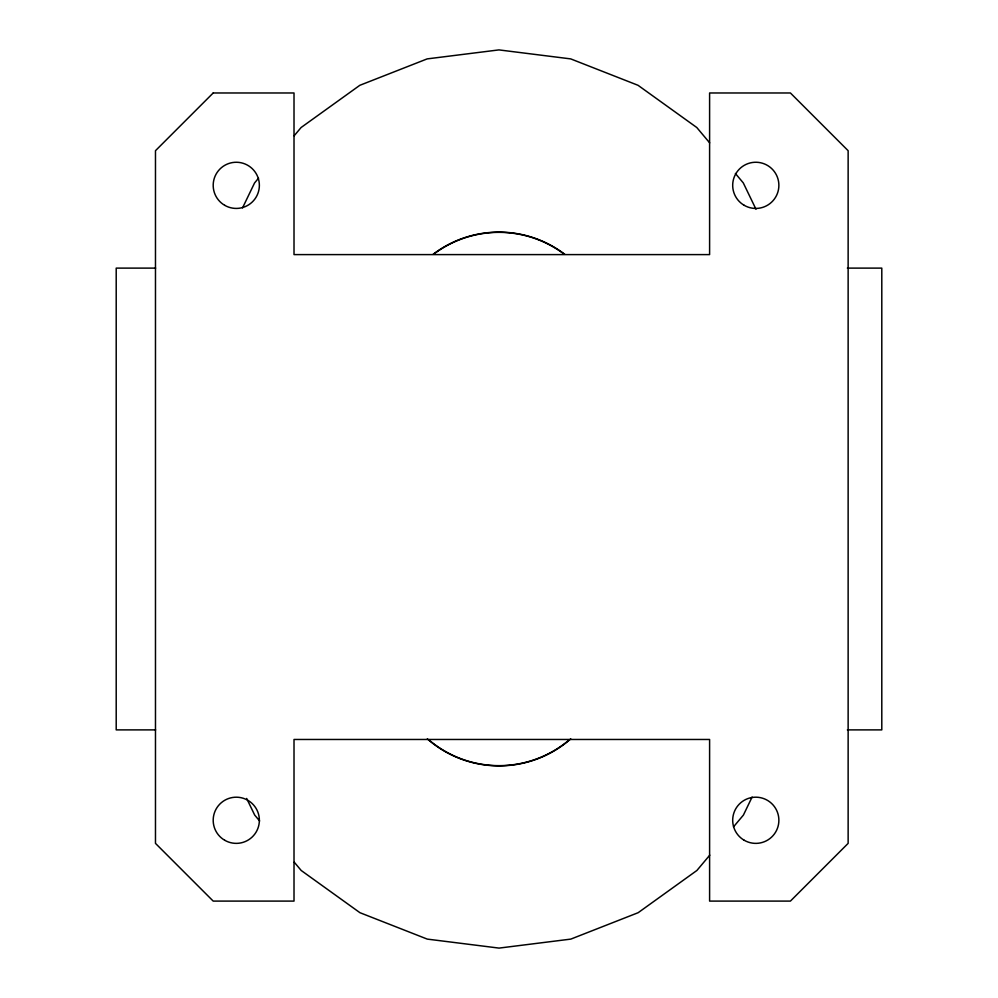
<?xml version="1.0" encoding="UTF-8"?>
<svg xmlns="http://www.w3.org/2000/svg" width="998" height="998" viewBox="0 0 998 998"><rect width="100%" height="100%" fill="white"/><g stroke="black" fill="none" stroke-linecap="round" stroke-linejoin="round"><path stroke-width="1.5" d="M242.551 207.871L254.577 182.921L258.544 178.205M752.093 797.053L743.41 815.079L733.505 826.868M294.161 135.778L301.097 127.519L359.829 85.304L427.169 58.894L498.938 49.9L570.706 58.894L638.046 85.304L696.791 127.519L709.653 142.851M709.765 855.149L696.891 870.481L638.159 912.696L570.819 939.106L499.05 948.1L427.281 939.106L359.941 912.696L301.196 870.481L294.273 862.222M155.613 268.113L116.205 268.113L116.205 729.887L155.613 729.887M847.364 268.113L881.795 268.113L881.795 729.887L847.364 729.887M735.389 173.49L743.298 182.921L755.997 209.256M259.642 820.967L254.69 815.079L246.668 798.45M569.484 739.68A108.508 108.508 0 0 1 428.604 739.68M570.769 738.869A108.745 108.732 0 0 1 427.331 738.869M434.404 253.629A108.508 108.508 0 0 1 563.496 253.629M433.045 254.353A108.745 108.732 0 0 1 564.831 254.353M213.198 92.976L155.476 150.698L155.476 843.372L213.198 901.094L294.011 901.094L294.011 739.468L709.603 739.468L709.603 901.094L790.416 901.094L848.138 843.372L848.138 150.698L790.416 92.976L709.603 92.976L709.603 254.602L294.011 254.602L294.011 92.976L213.198 92.976M744.234 840.279A23.091 23.091 0 0 0 778.877 820.281A23.091 23.091 0 0 0 744.234 800.284A23.091 23.091 0 0 0 744.234 840.279M744.234 205.339A23.091 23.091 0 0 0 778.877 185.341A23.091 23.091 0 0 0 744.234 165.344A23.091 23.091 0 0 0 744.234 205.339M224.737 840.279A23.091 23.091 0 0 0 259.368 820.281A23.091 23.091 0 0 0 224.737 800.284A23.091 23.091 0 0 0 224.737 840.279M224.737 205.339A23.091 23.091 0 0 0 259.368 185.341A23.091 23.091 0 0 0 224.737 165.344A23.091 23.091 0 0 0 224.737 205.339"/></g></svg>
